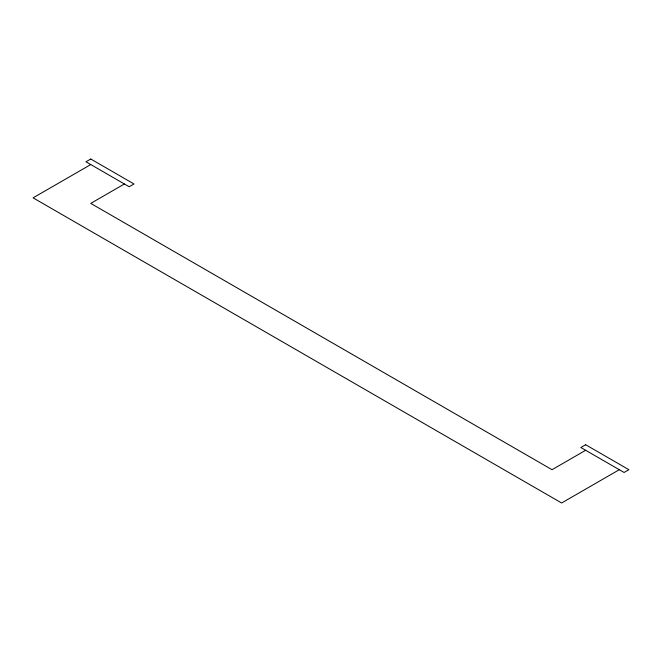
<?xml version="1.0" encoding="UTF-8"?>
<svg xmlns="http://www.w3.org/2000/svg" width="662" height="662" viewBox="0 0 662 662"><rect width="100%" height="100%" fill="white"/><g stroke="black" fill="none" stroke-linecap="round" stroke-linejoin="round"><path stroke-width="0.99" d="M90.76 164.557L33.1 197.847L561.633 502.988L619.293 469.706M124.39 183.978L90.76 203.391L552.025 469.706L585.655 450.284M90.76 159.012L85.952 161.785L129.198 186.75L134.005 183.978L90.76 159.012M585.655 444.74L580.855 447.512L624.092 472.478L628.9 469.706L585.655 444.74"/></g></svg>
